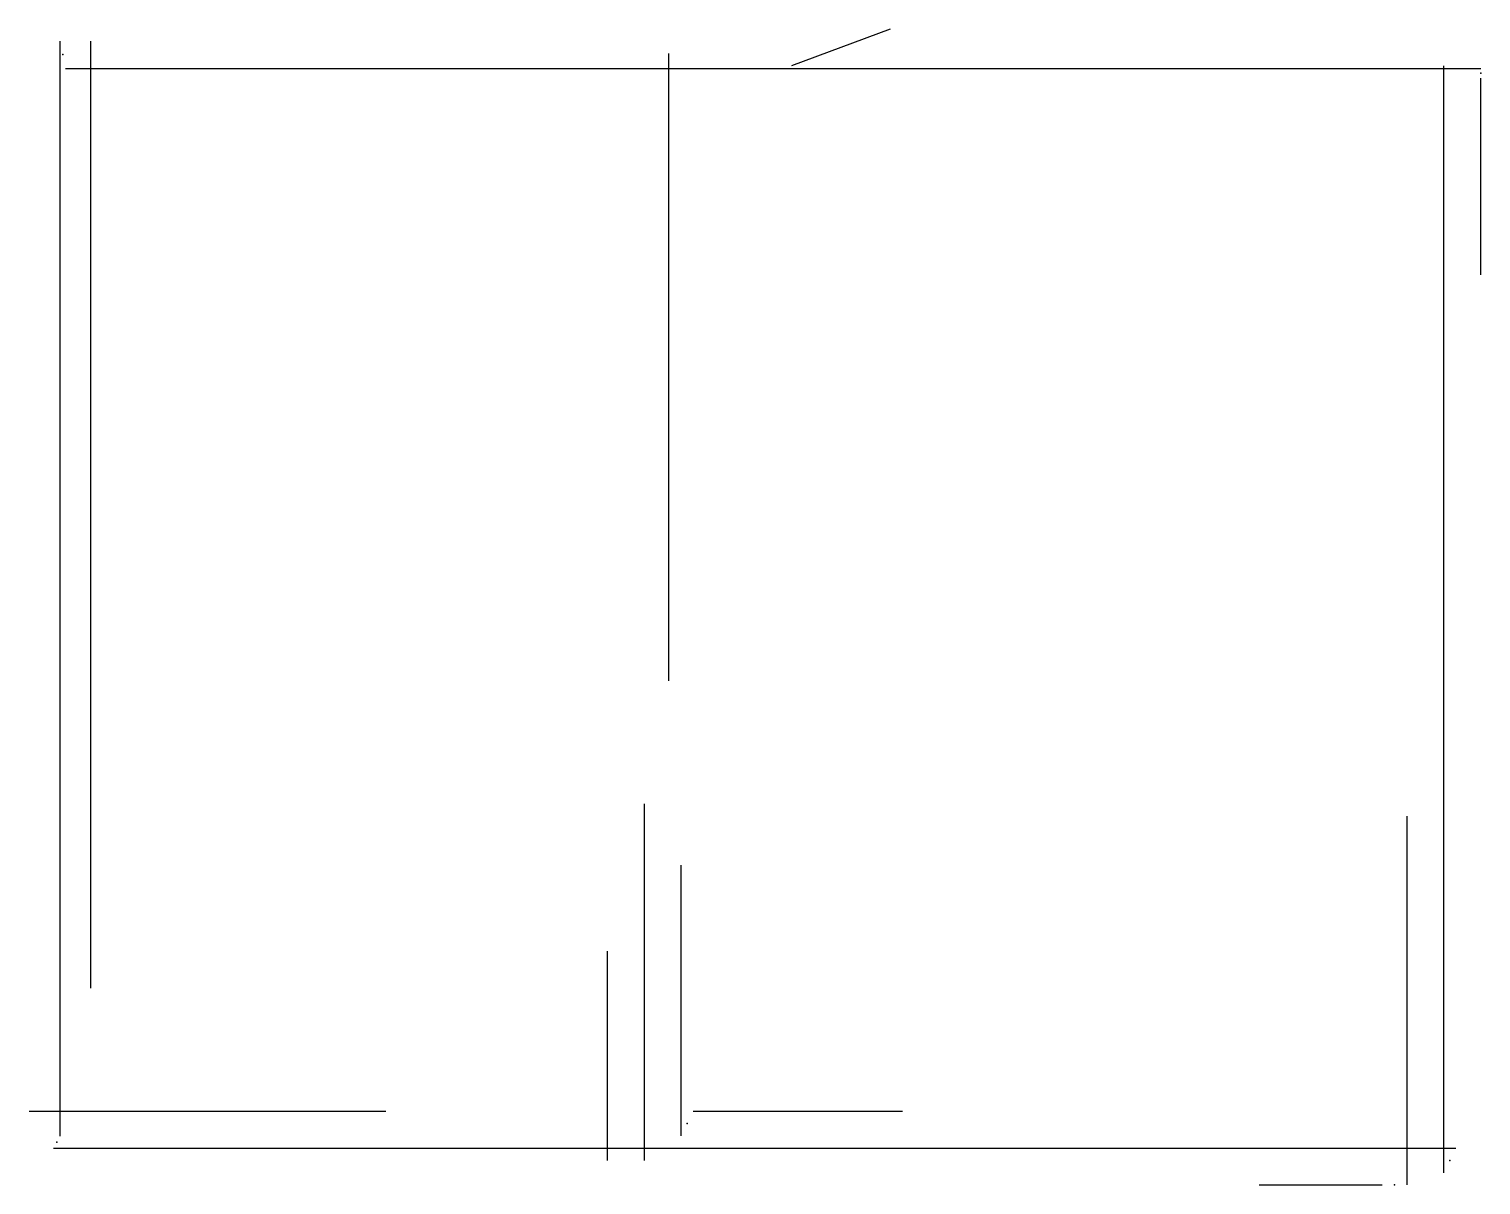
# Model space of a CAD drawing. Header units: metres. Extents: x -0.85 to 5.05, y -2.25 to 2.45.
import ezdxf

# ---------------------------------------------------------------- set-up
doc = ezdxf.new("R2010")
doc.units = ezdxf.units.M

msp = doc.modelspace()

# ---------------------------------------------------------------- linework, layer by layer
at = {"layer": 'ESQUINAS'}
for p in [(-0.713, 2.346), (5.051, 2.27), (1.825, -2), (-0.737, -2.076), (4.925, -2.15), (4.7, -2.25)]:
    msp.add_point(p, dxfattribs=at)
at = {"layer": 'MUROS'}
for p, q in [((2.65, 2.45), (2.25, 2.3)), ((-0.725, 2.401), (-0.725, -2.051)), ((-0.6, 2.4), (-0.6, -1.45)), ((1.75, 2.35), (1.75, -0.2)), ((-0.702, 2.29), (5.052, 2.29)), ((4.9, 2.3), (4.9, -2.2)), ((5.05, 2.25), (5.05, 1.45)), ((1.65, -0.7), (1.65, -2.15)), ((4.75, -0.75), (4.75, -2.25)), ((1.8, -0.95), (1.8, -2.05)), ((1.5, -1.3), (1.5, -2.15)), ((-0.85, -1.95), (0.6, -1.95)), ((1.85, -1.95), (2.7, -1.95)), ((-0.75, -2.1), (4.95, -2.1)), ((4.15, -2.25), (4.65, -2.25))]:
    msp.add_line(p, q, dxfattribs=at)

doc.saveas('drawing.dxf')
